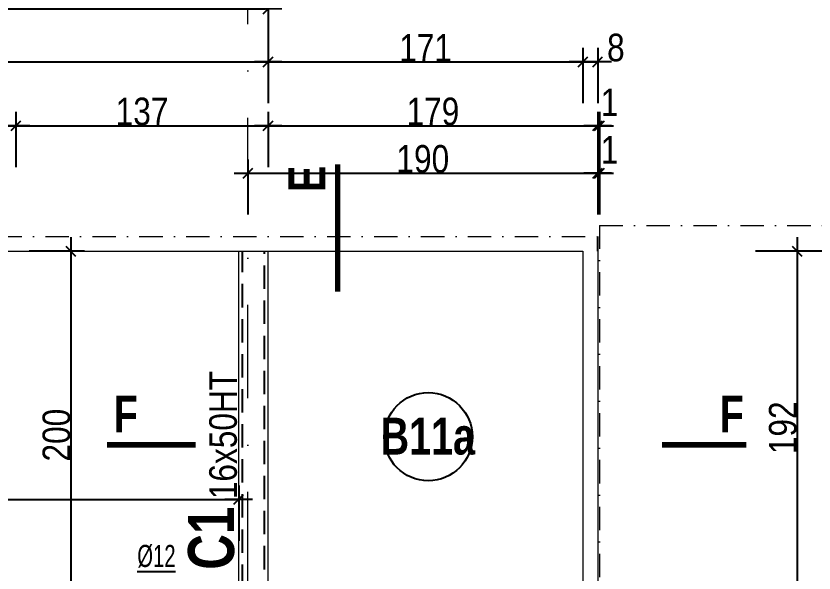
# Model space of a CAD drawing. Header units: millimetres. Extents: x 9051 to 35021, y -32652 to 0.
# Drawn here: x 31262.8 to 31696.4, y -29225.2 to -28922.4 of the extents above; entities that cross this region are included whole.
import ezdxf
from ezdxf.enums import TextEntityAlignment as Align

# ---------------------------------------------------------------- set-up
doc = ezdxf.new("R2010")
doc.units = ezdxf.units.MM
doc.linetypes.add('CACHEX2', pattern=[19.05, 12.7, -6.35])
doc.linetypes.add('TIRETPTX2', pattern=[50.8, 25.4, -12.7, 0, -12.7])
for name, color, linetype in [('01_cote_gen', 4, 'Continuous'), ('01_linteaux', 2, 'Continuous'), ('01_murs_sup', 2, 'CACHEX2'), ('01_poch_BN', 9, 'Continuous'), ('01_texte', 230, 'Continuous'), ('AA_COTES', 2, 'Continuous')]:
    doc.layers.add(name, color=color, linetype=linetype)
doc.layers.add('01_tram_axes', color=2, linetype='TIRETPTX2', lineweight=9)
doc.styles.add('impact', font='impact.ttf')
doc.styles.add('STYLE2', font='ARIALN.TTF')
doc.dimstyles.new('JB50', dxfattribs={"dimscale": 0.1, "dimtxt": 150, "dimasz": 15, "dimexe": 0.1, "dimexo": 0.1, "dimgap": 0.09, "dimtad": 1, "dimdec": 1, "dimdsep": 46, "dimtxsty": 'STYLE2', "dimblk1": 'BOND_G', "dimblk2": 'BOND_D', "dimsah": 1, "dimcen": 1.5, "dimdle": 0.01, "dimse1": 1, "dimse2": 1, "dimclrd": 4, "dimclre": 2, "dimclrt": 6, "dimazin": 2, "dimtfac": 2.333333, "dimtdec": 1, "dimtix": 1, "dimtmove": 2, "dimatfit": 3, "dimldrblk": 'BOND_G', "dimfxl": 1, "dimtolj": 1, "dimtzin": 0, "dimarcsym": 0})

# ---------------------------------------------------------------- blocks, each defined once
blk = doc.blocks.new('BOND_G')
at = {"layer": 'AA_COTES', "color": 0}
for p, q in [((0, -5), (0, 15)), ((5, 0), (-5, 0)), ((1.77, 1.77), (-1.77, -1.77))]:
    blk.add_line(p, q, dxfattribs=at)
blk = doc.blocks.new('BOND_D')
at = {"layer": 'AA_COTES', "color": 0}
for p, q in [((0, 5), (0, -15)), ((5, 0), (-5, 0)), ((-1.77, -1.77), (1.77, 1.77))]:
    blk.add_line(p, q, dxfattribs=at)
blk = doc.blocks.new('*D3928')
at = {"layer": '01_cote_gen', "color": 4, "lineweight": -2, "ltscale": 0.1, "transparency": 16777216}
blk.add_line((31164.34, -28982.09), (31261.34, -28982.09), dxfattribs=at)
at = {"layer": 'Defpoints', "color": 0, "ltscale": 0.1, "transparency": 16777216}
for p in [(31162.84, -28942.55), (31262.84, -28942.55), (31262.84, -28982.09)]:
    blk.add_point(p, dxfattribs=at)
at = {"layer": '01_cote_gen', "color": 4, "lineweight": -2, "ltscale": 0.1, "transparency": 16777216, "xscale": 1.5, "yscale": 1.5, "zscale": 1.5, "rotation": 180}
blk.add_blockref('BOND_G', (31162.84, -28982.09), dxfattribs=at)
at = {"layer": '01_cote_gen', "color": 4, "lineweight": -2, "ltscale": 0.1, "transparency": 16777216, "xscale": 1.5, "yscale": 1.5, "zscale": 1.5}
blk.add_blockref('BOND_D', (31262.84, -28982.09), dxfattribs=at)
at = {"layer": '01_cote_gen', "color": 6, "ltscale": 0.1, "transparency": 16777216, "insert": (31212.84, -28974.42), "char_height": 15, "attachment_point": 5, "style": 'STYLE2'}
blk.add_mtext('\\A1;100', dxfattribs=at)
blk = doc.blocks.new('*D3929')
at = {"layer": '01_cote_gen', "color": 4, "lineweight": -2, "ltscale": 0.1, "transparency": 16777216}
blk.add_line((31264.34, -28982.09), (31398.34, -28982.09), dxfattribs=at)
at = {"layer": 'Defpoints', "color": 0, "ltscale": 0.1, "transparency": 16777216}
for p in [(31399.84, -28942.55), (31399.84, -28982.09), (31262.84, -29004.59)]:
    blk.add_point(p, dxfattribs=at)
at = {"layer": '01_cote_gen', "color": 4, "lineweight": -2, "ltscale": 0.1, "transparency": 16777216, "xscale": 1.5, "yscale": 1.5, "zscale": 1.5, "rotation": 180}
blk.add_blockref('BOND_G', (31262.84, -28982.09), dxfattribs=at)
at = {"layer": '01_cote_gen', "color": 4, "lineweight": -2, "ltscale": 0.1, "transparency": 16777216, "xscale": 1.5, "yscale": 1.5, "zscale": 1.5}
blk.add_blockref('BOND_D', (31399.84, -28982.09), dxfattribs=at)
at = {"layer": '01_cote_gen', "color": 6, "ltscale": 0.1, "transparency": 16777216, "insert": (31331.34, -28974.42), "char_height": 15, "attachment_point": 5, "style": 'STYLE2'}
blk.add_mtext('\\A1;137', dxfattribs=at)
blk = doc.blocks.new('*D3930')
at = {"layer": '01_cote_gen', "color": 4, "lineweight": -2, "ltscale": 0.1, "transparency": 16777216}
blk.add_line((28976.34, -28918.56), (31398.34, -28918.56), dxfattribs=at)
at = {"layer": 'Defpoints', "color": 0, "ltscale": 0.1, "transparency": 16777216}
for p in [(31399.84, -28918.56), (28974.84, -28973.63), (31399.84, -28973.63)]:
    blk.add_point(p, dxfattribs=at)
at = {"layer": '01_cote_gen', "color": 4, "lineweight": -2, "ltscale": 0.1, "transparency": 16777216, "xscale": 1.5, "yscale": 1.5, "zscale": 1.5, "rotation": 180}
blk.add_blockref('BOND_G', (28974.84, -28918.56), dxfattribs=at)
at = {"layer": '01_cote_gen', "color": 4, "lineweight": -2, "ltscale": 0.1, "transparency": 16777216, "xscale": 1.5, "yscale": 1.5, "zscale": 1.5}
blk.add_blockref('BOND_D', (31399.84, -28918.56), dxfattribs=at)
at = {"layer": '01_cote_gen', "color": 6, "ltscale": 0.1, "transparency": 16777216, "insert": (30187.34, -28910.89), "char_height": 15, "attachment_point": 5, "style": 'STYLE2'}
blk.add_mtext('\\A1;2425', dxfattribs=at)
blk = doc.blocks.new('*D3931')
at = {"layer": '01_cote_gen', "color": 4, "lineweight": -2, "ltscale": 0.1, "transparency": 16777216}
blk.add_line((30362.34, -28947.33), (31398.34, -28947.33), dxfattribs=at)
at = {"layer": 'Defpoints', "color": 0, "ltscale": 0.1, "transparency": 16777216}
for p in [(30360.84, -28942.55), (31399.84, -28942.55), (31399.84, -28947.33)]:
    blk.add_point(p, dxfattribs=at)
at = {"layer": '01_cote_gen', "color": 4, "lineweight": -2, "ltscale": 0.1, "transparency": 16777216, "xscale": 1.5, "yscale": 1.5, "zscale": 1.5, "rotation": 180}
blk.add_blockref('BOND_G', (30360.84, -28947.33), dxfattribs=at)
at = {"layer": '01_cote_gen', "color": 4, "lineweight": -2, "ltscale": 0.1, "transparency": 16777216, "xscale": 1.5, "yscale": 1.5, "zscale": 1.5}
blk.add_blockref('BOND_D', (31399.84, -28947.33), dxfattribs=at)
at = {"layer": '01_cote_gen', "color": 6, "ltscale": 0.1, "transparency": 16777216, "insert": (30880.34, -28939.66), "char_height": 15, "attachment_point": 5, "style": 'STYLE2'}
blk.add_mtext('\\A1;1039', dxfattribs=at)
blk = doc.blocks.new('*D3940')
at = {"layer": '01_cote_gen', "color": 4, "lineweight": -2, "ltscale": 2, "transparency": 16777216}
blk.add_line((31687.14, -29051.73), (31687.14, -29240.73), dxfattribs=at)
at = {"layer": 'Defpoints', "color": 0, "ltscale": 2, "transparency": 16777216}
for p in [(31621.67, -29050.23), (31449.67, -29242.23), (31687.14, -29242.23)]:
    blk.add_point(p, dxfattribs=at)
at = {"layer": '01_cote_gen', "color": 4, "lineweight": -2, "ltscale": 2, "transparency": 16777216, "xscale": 1.5, "yscale": 1.5, "zscale": 1.5}
for name, p, rotation in [('BOND_G', (31687.14, -29050.23), 90), ('BOND_D', (31687.14, -29242.23), 270)]:
    blk.add_blockref(name, p, dxfattribs=dict(at, rotation=rotation))
at = {"layer": '01_cote_gen', "color": 6, "lineweight": 0, "ltscale": 2, "transparency": 16777216, "insert": (31679.47, -29146.23), "char_height": 15, "attachment_point": 5, "rotation": 90, "style": 'STYLE2'}
blk.add_mtext('\\A1;192', dxfattribs=at)
blk = doc.blocks.new('*D3942')
at = {"layer": '01_cote_gen', "color": 4, "lineweight": -2, "ltscale": 2, "transparency": 16777216}
blk.add_line((31717.14, -29051.73), (31717.14, -29248.73), dxfattribs=at)
at = {"layer": 'Defpoints', "color": 0, "ltscale": 2, "transparency": 16777216}
for p in [(31694.03, -29050.23), (31694.03, -29250.23), (31717.14, -29250.23)]:
    blk.add_point(p, dxfattribs=at)
at = {"layer": '01_cote_gen', "color": 4, "lineweight": -2, "ltscale": 2, "transparency": 16777216, "xscale": 1.5, "yscale": 1.5, "zscale": 1.5}
for name, p, rotation in [('BOND_G', (31717.14, -29050.23), 90), ('BOND_D', (31717.14, -29250.23), 270)]:
    blk.add_blockref(name, p, dxfattribs=dict(at, rotation=rotation))
at = {"layer": '01_cote_gen', "color": 6, "lineweight": 0, "ltscale": 2, "transparency": 16777216, "insert": (31709.47, -29150.23), "char_height": 15, "attachment_point": 5, "rotation": 90, "style": 'STYLE2'}
blk.add_mtext('\\A1;200', dxfattribs=at)
blk = doc.blocks.new('*D3943')
at = {"layer": '01_cote_gen', "color": 4, "lineweight": -2, "ltscale": 2, "transparency": 16777216}
for p, q in [((31382.34, -28891.19), (31380.84, -28891.19)), ((31399.84, -28891.19), (31383.84, -28891.19)), ((31401.34, -28891.19), (31402.84, -28891.19))]:
    blk.add_line(p, q, dxfattribs=at)
at = {"layer": 'Defpoints', "color": 0, "ltscale": 2, "transparency": 16777216}
for p in [(31383.84, -28891.19), (31383.84, -28970.58), (31399.84, -28970.58)]:
    blk.add_point(p, dxfattribs=at)
at = {"layer": '01_cote_gen', "color": 4, "lineweight": -2, "ltscale": 2, "transparency": 16777216, "xscale": 1.5, "yscale": 1.5, "zscale": 1.5}
blk.add_blockref('BOND_D', (31383.84, -28891.19), dxfattribs=at)
at = {"layer": '01_cote_gen', "color": 4, "lineweight": -2, "ltscale": 2, "transparency": 16777216, "xscale": 1.5, "yscale": 1.5, "zscale": 1.5, "rotation": 180}
blk.add_blockref('BOND_G', (31399.84, -28891.19), dxfattribs=at)
at = {"layer": '01_cote_gen', "color": 6, "lineweight": 0, "ltscale": 2, "transparency": 16777216, "insert": (31391.84, -28883.53), "char_height": 15, "attachment_point": 5, "style": 'STYLE2'}
blk.add_mtext('\\A1;16', dxfattribs=at)
blk = doc.blocks.new('*D3945')
at = {"layer": '01_cote_gen', "color": 4, "lineweight": -2, "ltscale": 2, "transparency": 16777216}
blk.add_line((30901.34, -28861.2), (31384.34, -28861.2), dxfattribs=at)
at = {"layer": 'Defpoints', "color": 0, "ltscale": 2, "transparency": 16777216}
for p in [(30899.84, -28854.25), (31385.84, -28861.2), (31385.84, -28970.58)]:
    blk.add_point(p, dxfattribs=at)
at = {"layer": '01_cote_gen', "color": 4, "lineweight": -2, "ltscale": 2, "transparency": 16777216, "xscale": 1.5, "yscale": 1.5, "zscale": 1.5, "rotation": 180}
blk.add_blockref('BOND_G', (30899.84, -28861.2), dxfattribs=at)
at = {"layer": '01_cote_gen', "color": 4, "lineweight": -2, "ltscale": 2, "transparency": 16777216, "xscale": 1.5, "yscale": 1.5, "zscale": 1.5}
blk.add_blockref('BOND_D', (31385.84, -28861.2), dxfattribs=at)
at = {"layer": '01_cote_gen', "color": 6, "lineweight": 0, "ltscale": 2, "transparency": 16777216, "insert": (31142.84, -28853.53), "char_height": 15, "attachment_point": 5, "style": 'STYLE2'}
blk.add_mtext('\\A1;486', dxfattribs=at)
blk = doc.blocks.new('*D4353')
at = {"layer": '01_cote_gen', "color": 4, "lineweight": -2, "ltscale": 0.1, "transparency": 16777216}
blk.add_line((30740.34, -29185.13), (31382.34, -29185.13), dxfattribs=at)
at = {"layer": 'Defpoints', "color": 0, "ltscale": 0.1, "transparency": 16777216}
for p in [(31383.84, -29185.13), (30738.84, -29207.63), (31383.84, -29207.63)]:
    blk.add_point(p, dxfattribs=at)
at = {"layer": '01_cote_gen', "color": 4, "lineweight": -2, "ltscale": 0.1, "transparency": 16777216, "xscale": 1.5, "yscale": 1.5, "zscale": 1.5, "rotation": 180}
blk.add_blockref('BOND_G', (30738.84, -29185.13), dxfattribs=at)
at = {"layer": '01_cote_gen', "color": 4, "lineweight": -2, "ltscale": 0.1, "transparency": 16777216, "xscale": 1.5, "yscale": 1.5, "zscale": 1.5}
blk.add_blockref('BOND_D', (31383.84, -29185.13), dxfattribs=at)
at = {"layer": '01_cote_gen', "color": 6, "ltscale": 0.1, "transparency": 16777216, "insert": (31061.34, -29177.47), "char_height": 15, "attachment_point": 5, "style": 'STYLE2'}
blk.add_mtext('\\A1;645', dxfattribs=at)
blk = doc.blocks.new('*D4201')
at = {"layer": '01_cote_gen', "color": 4, "lineweight": -2, "ltscale": 2, "transparency": 16777216}
blk.add_line((31292.57, -29051.73), (31292.57, -29248.73), dxfattribs=at)
at = {"layer": 'Defpoints', "color": 0, "ltscale": 2, "transparency": 16777216}
for p in [(31291.82, -29050.23), (31291.82, -29250.23), (31292.57, -29250.23)]:
    blk.add_point(p, dxfattribs=at)
at = {"layer": '01_cote_gen', "color": 4, "lineweight": -2, "ltscale": 2, "transparency": 16777216, "xscale": 1.5, "yscale": 1.5, "zscale": 1.5}
for name, p, rotation in [('BOND_G', (31292.57, -29050.23), 90), ('BOND_D', (31292.57, -29250.23), 270)]:
    blk.add_blockref(name, p, dxfattribs=dict(at, rotation=rotation))
at = {"layer": '01_cote_gen', "color": 6, "lineweight": 0, "ltscale": 2, "transparency": 16777216, "insert": (31284.9, -29150.23), "char_height": 15, "attachment_point": 5, "rotation": 90, "style": 'STYLE2'}
blk.add_mtext('\\A1;200', dxfattribs=at)
blk = doc.blocks.new('*D4445')
at = {"layer": '01_cote_gen', "color": 4, "lineweight": -2, "ltscale": 0.1, "transparency": 16777216}
blk.add_line((31390.34, -29007.85), (31577.34, -29007.85), dxfattribs=at)
at = {"layer": 'Defpoints', "color": 0, "ltscale": 0.1, "transparency": 16777216}
for p in [(31388.84, -28996.83), (31578.84, -29007.85), (31578.84, -29049.26)]:
    blk.add_point(p, dxfattribs=at)
at = {"layer": '01_cote_gen', "color": 4, "lineweight": -2, "ltscale": 0.1, "transparency": 16777216, "xscale": 1.5, "yscale": 1.5, "zscale": 1.5, "rotation": 180}
blk.add_blockref('BOND_G', (31388.84, -29007.85), dxfattribs=at)
at = {"layer": '01_cote_gen', "color": 4, "lineweight": -2, "ltscale": 0.1, "transparency": 16777216, "xscale": 1.5, "yscale": 1.5, "zscale": 1.5}
blk.add_blockref('BOND_D', (31578.84, -29007.85), dxfattribs=at)
at = {"layer": '01_cote_gen', "color": 6, "ltscale": 0.1, "transparency": 16777216, "insert": (31483.84, -29000.19), "char_height": 15, "attachment_point": 5, "style": 'STYLE2'}
blk.add_mtext('\\A1;190', dxfattribs=at)
blk = doc.blocks.new('*D4463')
at = {"layer": '01_cote_gen', "color": 4, "lineweight": -2, "ltscale": 0.1, "transparency": 16777216}
for p, q in [((31577.34, -29007.85), (31575.84, -29007.85)), ((31579.84, -29007.85), (31578.84, -29007.85)), ((31581.34, -29007.85), (31582.84, -29007.85))]:
    blk.add_line(p, q, dxfattribs=at)
at = {"layer": 'Defpoints', "color": 0, "ltscale": 0.1, "transparency": 16777216}
for p in [(31578.84, -29007.85), (31578.84, -29013.29), (31579.84, -29013.29)]:
    blk.add_point(p, dxfattribs=at)
at = {"layer": '01_cote_gen', "color": 4, "lineweight": -2, "ltscale": 0.1, "transparency": 16777216, "xscale": 1.5, "yscale": 1.5, "zscale": 1.5}
blk.add_blockref('BOND_D', (31578.84, -29007.85), dxfattribs=at)
at = {"layer": '01_cote_gen', "color": 4, "lineweight": -2, "ltscale": 0.1, "transparency": 16777216, "xscale": 1.5, "yscale": 1.5, "zscale": 1.5, "rotation": 180}
blk.add_blockref('BOND_G', (31579.84, -29007.85), dxfattribs=at)
at = {"layer": '01_cote_gen', "color": 6, "ltscale": 0.1, "transparency": 16777216, "insert": (31585.29, -28995.15), "char_height": 15, "attachment_point": 5, "style": 'STYLE2'}
blk.add_mtext('\\A1;1', dxfattribs=at)
blk = doc.blocks.new('*D4474')
at = {"layer": '01_cote_gen', "color": 4, "lineweight": -2, "ltscale": 0.1, "transparency": 16777216}
blk.add_line((31401.34, -28982.09), (31577.34, -28982.09), dxfattribs=at)
at = {"layer": 'Defpoints', "color": 0, "ltscale": 0.1, "transparency": 16777216}
for p in [(31578.84, -28982.09), (31399.84, -28989.59), (31578.84, -29015.35)]:
    blk.add_point(p, dxfattribs=at)
at = {"layer": '01_cote_gen', "color": 4, "lineweight": -2, "ltscale": 0.1, "transparency": 16777216, "xscale": 1.5, "yscale": 1.5, "zscale": 1.5, "rotation": 180}
blk.add_blockref('BOND_G', (31399.84, -28982.09), dxfattribs=at)
at = {"layer": '01_cote_gen', "color": 4, "lineweight": -2, "ltscale": 0.1, "transparency": 16777216, "xscale": 1.5, "yscale": 1.5, "zscale": 1.5}
blk.add_blockref('BOND_D', (31578.84, -28982.09), dxfattribs=at)
at = {"layer": '01_cote_gen', "color": 6, "ltscale": 0.1, "transparency": 16777216, "insert": (31489.34, -28974.42), "char_height": 15, "attachment_point": 5, "style": 'STYLE2'}
blk.add_mtext('\\A1;179', dxfattribs=at)
blk = doc.blocks.new('*D4475')
at = {"layer": '01_cote_gen', "color": 4, "lineweight": -2, "ltscale": 0.1, "transparency": 16777216}
for p, q in [((31577.34, -28982.09), (31575.84, -28982.09)), ((31579.84, -28982.09), (31578.84, -28982.09)), ((31581.34, -28982.09), (31582.84, -28982.09))]:
    blk.add_line(p, q, dxfattribs=at)
at = {"layer": 'Defpoints', "color": 0, "ltscale": 0.1, "transparency": 16777216}
for p in [(31578.84, -28982.09), (31578.84, -28987.52), (31579.84, -28987.52)]:
    blk.add_point(p, dxfattribs=at)
at = {"layer": '01_cote_gen', "color": 4, "lineweight": -2, "ltscale": 0.1, "transparency": 16777216, "xscale": 1.5, "yscale": 1.5, "zscale": 1.5}
blk.add_blockref('BOND_D', (31578.84, -28982.09), dxfattribs=at)
at = {"layer": '01_cote_gen', "color": 4, "lineweight": -2, "ltscale": 0.1, "transparency": 16777216, "xscale": 1.5, "yscale": 1.5, "zscale": 1.5, "rotation": 180}
blk.add_blockref('BOND_G', (31579.84, -28982.09), dxfattribs=at)
at = {"layer": '01_cote_gen', "color": 6, "ltscale": 0.1, "transparency": 16777216, "insert": (31585.29, -28969.38), "char_height": 15, "attachment_point": 5, "style": 'STYLE2'}
blk.add_mtext('\\A1;1', dxfattribs=at)
blk = doc.blocks.new('*D4482')
at = {"layer": '01_poch_BN', "color": 4, "lineweight": -2, "ltscale": 0.1, "transparency": 16777216}
blk.add_line((31401.34, -28947.33), (31569.34, -28947.33), dxfattribs=at)
at = {"layer": 'Defpoints', "color": 0, "ltscale": 0.1, "transparency": 16777216}
for p in [(31399.84, -28939.83), (31570.84, -28947.33), (31570.84, -29050.23)]:
    blk.add_point(p, dxfattribs=at)
at = {"layer": '01_poch_BN', "color": 4, "lineweight": -2, "ltscale": 0.1, "transparency": 16777216, "xscale": 1.5, "yscale": 1.5, "zscale": 1.5, "rotation": 180}
blk.add_blockref('BOND_G', (31399.84, -28947.33), dxfattribs=at)
at = {"layer": '01_poch_BN', "color": 4, "lineweight": -2, "ltscale": 0.1, "transparency": 16777216, "xscale": 1.5, "yscale": 1.5, "zscale": 1.5}
blk.add_blockref('BOND_D', (31570.84, -28947.33), dxfattribs=at)
at = {"layer": '01_poch_BN', "color": 6, "ltscale": 0.1, "transparency": 16777216, "insert": (31485.34, -28939.79), "char_height": 15, "attachment_point": 5, "style": 'STYLE2'}
blk.add_mtext('\\A1;171', dxfattribs=at)
blk = doc.blocks.new('*D4483')
at = {"layer": '01_poch_BN', "color": 4, "lineweight": -2, "ltscale": 0.1, "transparency": 16777216}
blk.add_line((31572.34, -28947.33), (31577.34, -28947.33), dxfattribs=at)
at = {"layer": 'Defpoints', "color": 0, "ltscale": 0.1, "transparency": 16777216}
for p in [(31578.84, -28947.33), (31570.84, -28969.83), (31578.84, -29000.35)]:
    blk.add_point(p, dxfattribs=at)
at = {"layer": '01_poch_BN', "color": 4, "lineweight": -2, "ltscale": 0.1, "transparency": 16777216, "xscale": 1.5, "yscale": 1.5, "zscale": 1.5, "rotation": 180}
blk.add_blockref('BOND_G', (31570.84, -28947.33), dxfattribs=at)
at = {"layer": '01_poch_BN', "color": 4, "lineweight": -2, "ltscale": 0.1, "transparency": 16777216, "xscale": 1.5, "yscale": 1.5, "zscale": 1.5}
blk.add_blockref('BOND_D', (31578.84, -28947.33), dxfattribs=at)
at = {"layer": '01_poch_BN', "color": 6, "ltscale": 0.1, "transparency": 16777216, "insert": (31588.71, -28939.66), "char_height": 15, "attachment_point": 5, "style": 'STYLE2'}
blk.add_mtext('\\A1;8', dxfattribs=at)

msp = doc.modelspace()

# ---------------------------------------------------------------- linework, layer by layer
at = {"layer": '01_cote_gen', "ltscale": 0.1}
msp.add_line((31578.84, -29050.23), (31578.84, -29042.23), dxfattribs=at)
at = {"layer": '01_linteaux', "lineweight": 0}
for p, q in [((30899.84, -29050.23), (31570.84, -29050.23)), ((31383.84, -29250.23), (31383.84, -29050.23)), ((31399.84, -29250.23), (31399.84, -29050.23)), ((31570.84, -29050.23), (31570.84, -29242.23)), ((31578.84, -29050.23), (31578.84, -29250.23))]:
    msp.add_line(p, q, dxfattribs=at)
at = {"layer": '01_murs_sup'}
for p, q in [((31385.84, -29252.23), (31385.84, -29050.23)), ((31397.84, -29242.23), (31397.84, -29050.23))]:
    msp.add_line(p, q, dxfattribs=at)
at = {"layer": '01_texte', "const_width": 3}
for points in [[(31437.62, -29072.22), (31437.62, -29003.07)], [(31312.23, -29155.51), (31360.44, -29155.51)], [(31613.73, -29155.51), (31659.53, -29155.51)]]:
    msp.add_lwpolyline(points, dxfattribs=at)
at = {"layer": '01_texte'}
msp.add_circle((31486.84, -29151.07), 23.93, dxfattribs=at)
at = {"layer": '01_tram_axes', "color": 253, "ltscale": 2}
msp.add_line((31388.84, -30859.13), (31388.84, -28568.65), dxfattribs=at)
at = {"layer": '01_tram_axes', "ltscale": 0.5}
for p, q in [((31579.84, -29036.23), (32516.84, -29036.23)), ((31579.84, -29036.23), (31579.84, -29250.23)), ((30360.84, -29042.23), (31578.84, -29042.23))]:
    msp.add_line(p, q, dxfattribs=at)

# ---------------------------------------------------------------- texts
at = {"layer": '01_texte', "style": 'impact'}
msp.add_text('E', height=20, rotation=90, dxfattribs=at).set_placement((31420.84, -29010.93), align=Align.MIDDLE)
at = {"layer": '01_texte', "style": 'STYLE2'}
msp.add_text('16x50HT', height=15, rotation=90, dxfattribs=at).set_placement((31382.83, -29185.04))
at = {"layer": '01_texte', "style": 'impact'}
for s, p in [('F', (31322.46, -29138.74)), ('F', (31651.68, -29138.74)), (' B11a', (31483.57, -29150.93))]:
    msp.add_text(s, height=20, dxfattribs=at).set_placement(p, align=Align.MIDDLE)
msp.add_text('C1', height=25, rotation=90, dxfattribs=at).set_placement((31388.8, -29206.26), align=Align.BOTTOM_CENTER)
at = {"layer": '01_texte', "style": 'STYLE2', "width": 0.8}
msp.add_text('%%U%%C12', height=12, dxfattribs=at).set_placement((31328.75, -29221.89))

# ---------------------------------------------------------------- dimensions: what is measured, and where the dimension line sits
at = {"layer": '01_cote_gen', "lineweight": 0, "ltscale": 2}
for base, p1, p2, picture, middle in [((31385.84, -28861.2), (30899.84, -28854.25), (31385.84, -28970.58), '*D3945', (31142.84, -28853.53)), ((31383.84, -28891.19), (31399.84, -28970.58), (31383.84, -28970.58), '*D3943', (31391.84, -28883.53))]:
    dim = msp.add_linear_dim(base=base, p1=p1, p2=p2, dimstyle='JB50', dxfattribs=at)
    dim.commit()
    dim.dimension.update_dxf_attribs({"geometry": picture, "text_midpoint": middle})
at = {"layer": '01_cote_gen', "ltscale": 0.1}
for base, p1, p2, picture, middle in [((31399.84, -28918.56), (28974.84, -28973.63), (31399.84, -28973.63), '*D3930', (30187.34, -28910.89)), ((31399.84, -28947.33), (30360.84, -28942.55), (31399.84, -28942.55), '*D3931', (30880.34, -28939.66)), ((31262.84, -28982.09), (31162.84, -28942.55), (31262.84, -28942.55), '*D3928', (31212.84, -28974.42)), ((31399.84, -28982.09), (31262.84, -29004.59), (31399.84, -28942.55), '*D3929', (31331.34, -28974.42)), ((31578.84, -28982.09), (31399.84, -28989.59), (31578.84, -29015.35), '*D4474', (31489.34, -28974.42)), ((31578.84, -29007.85), (31388.84, -28996.83), (31578.84, -29049.26), '*D4445', (31483.84, -29000.19)), ((31383.84, -29185.13), (30738.84, -29207.63), (31383.84, -29207.63), '*D4353', (31061.34, -29177.47))]:
    dim = msp.add_linear_dim(base=base, p1=p1, p2=p2, dimstyle='JB50', dxfattribs=at)
    dim.commit()
    dim.dimension.update_dxf_attribs({"geometry": picture, "text_midpoint": middle})
for base, p1, p2, picture, middle in [((31578.84, -28982.09), (31579.84, -28987.52), (31578.84, -28987.52), '*D4475', (31585.29, -28969.38)), ((31578.84, -29007.85), (31579.84, -29013.29), (31578.84, -29013.29), '*D4463', (31585.29, -28995.15))]:
    dim = msp.add_linear_dim(base=base, p1=p1, p2=p2, dimstyle='JB50', dxfattribs=at)
    dim.commit()
    dim.dimension.update_dxf_attribs({"geometry": picture, "text_midpoint": middle, "dimtype": 160})
at = {"layer": '01_cote_gen', "lineweight": 0, "ltscale": 2}
for base, p1, p2, picture, middle in [((31292.57, -29250.23), (31291.82, -29050.23), (31291.82, -29250.23), '*D4201', (31284.9, -29150.23)), ((31687.14, -29242.23), (31621.67, -29050.23), (31449.67, -29242.23), '*D3940', (31679.47, -29146.23)), ((31717.14, -29250.23), (31694.03, -29050.23), (31694.03, -29250.23), '*D3942', (31709.47, -29150.23))]:
    dim = msp.add_linear_dim(base=base, p1=p1, p2=p2, angle=90, dimstyle='JB50', dxfattribs=at)
    dim.commit()
    dim.dimension.update_dxf_attribs({"geometry": picture, "text_midpoint": middle})
at = {"layer": '01_poch_BN', "ltscale": 0.1}
dim = msp.add_linear_dim(base=(31570.84, -28947.33), p1=(31399.84, -28939.83), p2=(31570.84, -29050.23), dimstyle='JB50', dxfattribs=at)
dim.commit()
dim.dimension.update_dxf_attribs({"geometry": '*D4482', "text_midpoint": (31485.34, -28939.79)})
dim = msp.add_linear_dim(base=(31578.84, -28947.33), p1=(31570.84, -28969.83), p2=(31578.84, -29000.35), dimstyle='JB50', dxfattribs=at)
dim.commit()
dim.dimension.update_dxf_attribs({"geometry": '*D4483', "text_midpoint": (31588.71, -28939.66), "dimtype": 160})

doc.saveas('drawing.dxf')
